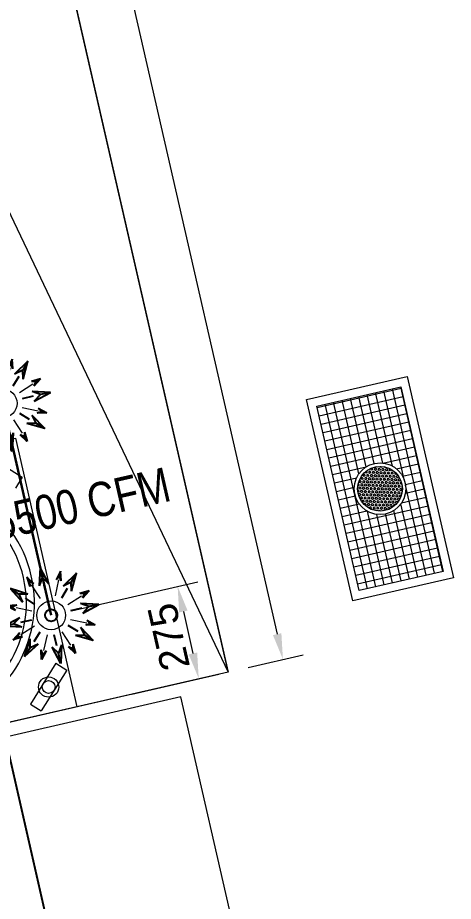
# Model space of a CAD drawing. Header units: millimetres. Extents: x 1667 to 847943, y 724 to 1832625.
# Drawn here: x 644820 to 646086, y 721927 to 724492 of the extents above; entities that cross this region are included whole.
import ezdxf

# ---------------------------------------------------------------- set-up
doc = ezdxf.new("R2010")
doc.units = ezdxf.units.MM
doc.linetypes.add('CENTER', pattern=[2, 1.25, -0.25, 0.25, -0.25])
doc.layers.get('Defpoints').update_dxf_attribs({"color": 140})
for name, color, linetype, lineweight in [('DIMENSION_MOFA', 66, 'CENTER', 15), ('FACILITY kitchen equipment', 152, 'Continuous', 0), ('GH - KIT - PLAN', 32, 'Continuous', 0), ('GH - KIT EQUIP.', 2, 'Continuous', 9), ('TEXT NAME', 250, 'Continuous', 0)]:
    doc.layers.add(name, color=color, linetype=linetype, lineweight=lineweight)
doc.layers.add('Fusible link', color=7, linetype='Continuous', true_color=0x30c200)
doc.layers.add('RI', color=81, linetype='Continuous')
doc.layers.add('SSEPL - DIMENSION', color=6, linetype='Continuous')
doc.layers.add('SSE PIPING', color=7, linetype='Continuous', lineweight=30, true_color=0x0512c2)
doc.layers.add('SSE SYS', color=7, linetype='Continuous', lineweight=15, true_color=0xeb0000)
doc.styles.add('ARIALBOLD.8', font='arialbd.ttf', dxfattribs={"width": 0.8, "height": 2.5})
doc.styles.add('Note Text (ANSI)', font='arial.ttf')
doc.dimstyles.new('1.', dxfattribs={"dimscale": 30, "dimtxt": 2.8, "dimasz": 2.5, "dimexe": 2, "dimexo": 2, "dimgap": 0.5, "dimtad": 1, "dimdec": 0, "dimrnd": 1e-08, "dimdsep": 46, "dimtxsty": 'Note Text (ANSI)', "dimcen": 0, "dimdle": 6, "dimclrd": 256, "dimclre": 256, "dimclrt": 256, "dimadec": 1, "dimazin": 2, "dimtfac": 0.785714, "dimtdec": 0, "dimtofl": 0, "dimtmove": 0, "dimatfit": 3, "dimfxl": 1, "dimtolj": 1, "dimlwd": -1, "dimlwe": -1, "dimarcsym": 1})

# ---------------------------------------------------------------- blocks, each defined once
blk = doc.blocks.new('GR600')
at = {"layer": 'GH - KIT EQUIP.', "true_color": 0x262627}
h = blk.add_hatch(dxfattribs=at)
h.set_pattern_fill('ANSI37', color=250, scale=200, angle=45)
h.set_pattern_definition([(90, (269578.89, 3638601.525), (-25, -5e-15), []), (180, (269578.89, 3638601.525), (5e-15, -25), [])])
h.paths.add_polyline_path([(505118.7, 156615), (505118.7, 156365), (505668.2, 156365), (505668.2, 156615)])
h.paths.add_polyline_path([(505468.4, 156490, 1), (505318.4, 156490, 1)], flags=16)
h.paths.add_polyline_path([(505458.4, 156490, 1), (505328.4, 156490, 1)], flags=0)
h = blk.add_hatch(dxfattribs=at)
h.set_pattern_fill('HEX', color=250, scale=25, angle=45)
h.set_pattern_definition([(45, (270639.0354, 3638601.525), (-3.827327723, 3.827327723), [3.125, -6.25]), (165, (270639.0354, 3638601.525), (-1.400899175, -5.228226898), [3.125, -6.25]), (105, (270641.245, 3638603.735), (-5.228226898, -1.400899175), [3.125, -6.25])])
h.paths.add_polyline_path([(505458.4, 156490, 1), (505328.4, 156490, 1)])
at = {"layer": 'GH - KIT EQUIP.'}
blk.add_lwpolyline([(505693.2, 156340), (505093.7, 156340), (505093.7, 156640), (505693.2, 156640), (505693.2, 156340)], dxfattribs=at)
blk.add_lwpolyline([(505668.2, 156615), (505668.2, 156365), (505118.7, 156365), (505118.7, 156615)], close=True, dxfattribs=at)
for radius in [75, 65]:
    blk.add_circle((505393.4, 156490), radius, dxfattribs=at)
blk = doc.blocks.new('*D301')
at = {"layer": 'Defpoints', "color": 0, "transparency": 16777216}
for p in [(1175086.2, -1362352.5), (1175203.3, -1362627.5), (1175463, -1362627.5)]:
    blk.add_point(p, dxfattribs=at)
at = {"layer": 'SSE SYS', "color": 7, "transparency": 16777216}
for p, q in [((1175146.2, -1362352.5), (1175523, -1362352.5)), ((1175463, -1362427.5), (1175463, -1362552.5)), ((1175263.3, -1362627.5), (1175523, -1362627.5))]:
    blk.add_line(p, q, dxfattribs=at)
for points in [[(1175475.5, -1362427.5), (1175450.5, -1362427.5), (1175463, -1362352.5)], [(1175450.5, -1362552.5), (1175475.5, -1362552.5), (1175463, -1362627.5)]]:
    blk.add_solid(points, dxfattribs=at)
at = {"layer": 'SSE SYS', "color": 7, "transparency": 16777216, "insert": (1175405.1, -1362490), "char_height": 84, "attachment_point": 5, "rotation": 90, "style": 'Note Text (ANSI)'}
blk.add_mtext('\\A1;275', dxfattribs=at)
blk = doc.blocks.new('as')
at = {"layer": 'RI', "color": 6}
for p, q in [((5465.8, 12710.1), (5481.9, 12687.3)), ((5468, 12682.3), (5465.8, 12710.1))]:
    blk.add_line(p, q, dxfattribs=at)
for points in [[(5465.8, 12710.1), (5470.9, 12696)], [(5468, 12682.3), (5470.9, 12696), (5481.9, 12687.3)]]:
    blk.add_lwpolyline(points, dxfattribs=at)
blk = doc.blocks.new('earsty')
at = {"layer": 'RI', "color": 3}
for p, q in [((5514.5, 12632.3), (5528.7, 12684)), ((5528.7, 12684), (5542.9, 12632.3))]:
    blk.add_line(p, q, dxfattribs=at)
for points in [[(5528.7, 12684), (5528.7, 12654)], [(5514.5, 12632.3), (5528.7, 12654), (5542.9, 12632.3)]]:
    blk.add_lwpolyline(points, dxfattribs=at)
blk = doc.blocks.new('N2 NOZZLE')
at = {"layer": 'RI', "color": 2}
for p, q in [((8849.9, 10451.9), (8849.9, 10418.8)), ((8787, 10426.6), (8809.9, 10402.7)), ((8915.4, 10424), (8891.5, 10401.1)), ((8759.4, 10365.1), (8792.4, 10365.1)), ((8940.7, 10361.8), (8907.6, 10361.8)), ((8787, 10295.6), (8809.9, 10319.5)), ((8915.4, 10298.2), (8891.5, 10321.1)), ((8849.9, 10270.3), (8849.9, 10303.4))]:
    blk.add_line(p, q, dxfattribs=at)
at = {"layer": 'RI', "color": 3}
blk.add_circle((8849.9, 10361.1), 17.7, dxfattribs=at)
at = {"layer": 'SSE SYS', "color": 3}
for p, q in [((8830.2, 10415.3), (8814, 10459.8)), ((8874.3, 10413.4), (8893.9, 10455.5)), ((8797.6, 10385.5), (8755, 10405.7)), ((8904.1, 10380.8), (8949.2, 10396.8)), ((8795.7, 10341.4), (8752.8, 10325.7)), ((8902.2, 10336.7), (8945.4, 10316.6)), ((8825.5, 10308.8), (8805.3, 10265.5)), ((8869.6, 10306.9), (8885.6, 10263.1))]:
    blk.add_line(p, q, dxfattribs=at)
at = {"layer": 'SSE SYS', "color": 6}
blk.add_circle((8849.9, 10361.1), 41.8, dxfattribs=at)
at = {"layer": 'SSEPL - DIMENSION'}
for name, p in [('earsty', (3321.2, -2180.5)), ('as', (3339.3, -2225.8))]:
    blk.add_blockref(name, p, dxfattribs=at)
for name, p, rotation in [('earsty', (13555.6, -2511.9), 43.86927902025781), ('as', (13853.7, -2435.5), 44.99999999919728), ('earsty', (21391.6, 4836.4), 89.99999999968108), ('as', (21329, 4607.4), 88.89712622311059), ('earsty', (21528.5, 15567.9), 136.116081330813), ('as', (21646.8, 15364.8), 134.9999999992035)]:
    blk.add_blockref(name, p, dxfattribs=dict(at, rotation=rotation))
at = {"layer": 'SSEPL - DIMENSION', "xscale": -1}
for name, p, rotation in [('as', (13242.5, -2658.2), 355.000000000404), ('earsty', (3639.9, -2316.2), 313.8692790201218), ('as', (2641.1, -1896), 309.4931779048613), ('earsty', (-3691.7, 4833.2), 270.0000000003189), ('as', (-4169.4, 5968.5), 265.0000000004954), ('earsty', (-4023.2, 15066.7), 226.1307608134773), ('earsty', (3321.2, 22902.7), 180), ('as', (-3462, 16461.1), 220.0000000005127)]:
    blk.add_blockref(name, p, dxfattribs=dict(at, rotation=rotation))
blk = doc.blocks.new('N2 NOZZLE - #01')
at = {"layer": 'SSEPL - DIMENSION'}
blk.add_blockref('N2 NOZZLE', (0, 0), dxfattribs=at)
blk = doc.blocks.new('*U294')
at = {"layer": 'SSEPL - DIMENSION', "color": 6, "xscale": -1}
blk.add_blockref('N2 NOZZLE - #01', (8849.9, -10361.1), dxfattribs=at)
blk = doc.blocks.new('*U293')
at = {"layer": 'SSE SYS', "color": 0, "linetype": 'ByBlock', "lineweight": -2, "transparency": 16777216}
for p in [(4418.9, 0), (5050.2, 0)]:
    blk.add_blockref('*U294', p, dxfattribs=at)
blk = doc.blocks.new('*D302')
at = {"layer": 'Defpoints', "color": 0, "transparency": 16777216}
for p in [(1175550.4, -1357027.4), (1175550.4, -1362627.5), (1175714, -1362627.5)]:
    blk.add_point(p, dxfattribs=at)
at = {"layer": 'SSE SYS', "color": 7, "transparency": 16777216}
for p, q in [((1175610.4, -1357027.4), (1175774, -1357027.4)), ((1175714, -1357102.4), (1175714, -1362552.5)), ((1175610.4, -1362627.5), (1175774, -1362627.5))]:
    blk.add_line(p, q, dxfattribs=at)
for points in [[(1175726.5, -1357102.4), (1175701.5, -1357102.4), (1175714, -1357027.4)], [(1175701.5, -1362552.5), (1175726.5, -1362552.5), (1175714, -1362627.5)]]:
    blk.add_solid(points, dxfattribs=at)
at = {"layer": 'SSE SYS', "color": 7, "transparency": 16777216, "insert": (1175656.1, -1359827.4), "char_height": 84, "attachment_point": 5, "rotation": 90, "style": 'Note Text (ANSI)'}
blk.add_mtext('\\A1;5600', dxfattribs=at)
blk = doc.blocks.new('FSS03')
at = {"layer": 'Fusible link', "color": 1, "true_color": 0xff0000, "elevation": 0}
blk.add_lwpolyline([(1174463.4, -1362533.5), (1174875.8, -1362533.5), (1174875.8, -1363450.7)], dxfattribs=at)
at = {"layer": 'SSE PIPING', "elevation": 0}
blk.add_lwpolyline([(1175086.2, -1362352.5), (1175086.2, -1357075.5)], dxfattribs=at)
at = {"layer": 'SSE SYS', "color": 30, "elevation": 0}
blk.add_lwpolyline([(1174300.4, -1357027.4), (1174300.4, -1362627.5), (1175550.4, -1362627.5), (1175550.4, -1357027.4)], close=True, dxfattribs=at)
at = {"layer": 'SSE SYS', "xscale": -1, "rotation": 89.99999999999994}
blk.add_blockref('*U293', (1175086.2, -1357302.3, 0), dxfattribs=at)
at = {"layer": 'SSE SYS'}
dim = blk.add_aligned_dim(p1=(1175550.4, -1357027.4, 0), p2=(1175550.4, -1362627.5, 0), distance=163.6, dimstyle='1.', override={"dimtxsty": 'Note Text (ANSI)', "dimclrd": 7, "dimclre": 7, "dimclrt": 7}, dxfattribs=at)
dim.commit()
dim.dimension.update_dxf_attribs({"geometry": '*D302', "text_midpoint": (1175656.1, -1359827.4, 0)})
dim = blk.add_linear_dim(base=(1175463, -1362627.5, 0), p1=(1175086.2, -1362352.5, 0), p2=(1175203.3, -1362627.5, 0), angle=270, dimstyle='1.', override={"dimtxsty": 'Note Text (ANSI)', "dimclrd": 7, "dimclre": 7, "dimclrt": 7}, dxfattribs=at)
dim.commit()
dim.dimension.update_dxf_attribs({"geometry": '*D301', "text_midpoint": (1175463, -1362490, 0), "dimtype": 128})
blk = doc.blocks.new('FURNITURE BOH')
at = {"layer": 'FACILITY kitchen equipment', "color": 177, "true_color": 0x293189}
for p, q in [((-21735.7, 12563.1, 0), (-21636.8, 12464.1, 0)), ((-21636.8, 12464.1, 0), (-21663.1, 12437.7, 0)), ((-21661.8, 11916.1, 0), (-21760.7, 11817.2, 0)), ((-21661.8, 11916.1, 0), (-21635.4, 11889.7, 0)), ((-21635.4, 11889.7, 0), (-21734.3, 11790.8, 0)), ((-21760.7, 11817.2, 0), (-21734.3, 11790.8, 0))]:
    blk.add_line(p, q, dxfattribs=at)
at = {"layer": 'FACILITY kitchen equipment', "color": 177, "true_color": 0x293189, "elevation": 0}
blk.add_lwpolyline([(-21630.4, 12579.6), (-21630.4, 11779.6), (-22430.4, 11779.6), (-22430.4, 12579.6)], close=True, dxfattribs=at)
at = {"layer": 'FACILITY kitchen equipment', "color": 177, "true_color": 0x293189}
for radius in [29.4, 18.7]:
    blk.add_circle((-21698, 11853.5, 0), radius, dxfattribs=at)
at = {"layer": 'FACILITY kitchen equipment', "color": 177, "true_color": 0x293189, "extrusion": (0, 0, -1)}
for major_axis, start_param, end_param in [((-0.2, -355.4), -0.000583, 6.282602), ((-0.5, -332.1), -0.001425, 6.28176)]:
    blk.add_ellipse((-22030.4, 12179.6, 0), major_axis=major_axis, ratio=1, start_param=start_param, end_param=end_param, dxfattribs=at)
at = {"layer": 'GH - KIT - PLAN', "color": 6, "lineweight": -2}
blk.add_line((-22430, 17380), (-21180.2, 11779.6, 0), dxfattribs=at)
at = {"layer": 'GH - KIT EQUIP.', "elevation": 0}
blk.add_lwpolyline([(-22430, 17380), (-21180.2, 17380), (-21180.2, 11779.6), (-22430, 11779.6)], close=True, dxfattribs=at)
at = {"layer": 'GH - KIT EQUIP.'}
blk.add_lwpolyline([(-21329.8, 10990.1), (-21329.8, 11740), (-22130, 11740), (-22130, 10990.1)], close=True, dxfattribs=at)
at = {"layer": 'Fusible link'}
blk.add_blockref('FSS03', (-1196730.4, 1374407.4, 0), dxfattribs=at)
at = {"layer": 'GH - KIT EQUIP.', "lineweight": 15, "rotation": 90}
blk.add_blockref('GR600', (135859.1, -493193.6, 0), dxfattribs=at)
at = {"layer": 'TEXT NAME', "insert": (-21140, 12401.1, 0), "char_height": 100, "width": 692.651, "attachment_point": 3, "style": 'ARIALBOLD.8'}
blk.add_mtext('\\pxqc;{\\fArial|b0|i0|c0|p34;\\C0;5500 CFM}', dxfattribs=at)
blk = doc.blocks.new('ff')
at = {"color": 1, "rotation": 360}
blk.add_blockref('FURNITURE BOH', (69580.092, -18129.993), dxfattribs=at)

msp = doc.modelspace()

# ---------------------------------------------------------------- block references
at = {"layer": 'DIMENSION_MOFA', "rotation": 12.89632932256583}
msp.add_blockref('ff', (596835.137, 717980.215), dxfattribs=at)

doc.saveas('drawing.dxf')
